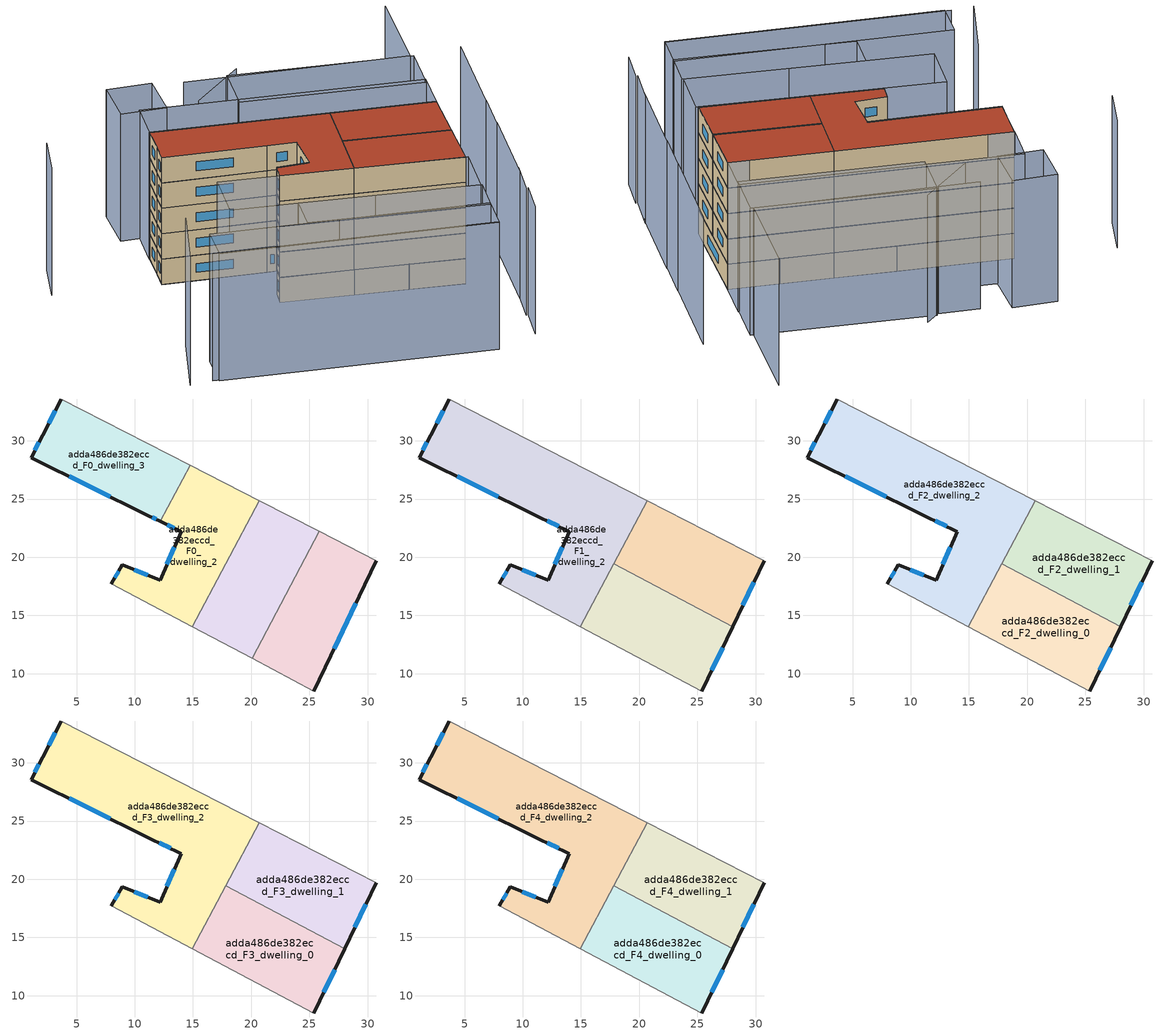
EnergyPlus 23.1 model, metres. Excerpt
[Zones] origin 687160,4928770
adda486de382eccd_F0_dwelling_0
 floor ground (EU_floor_Construction): 25.38,8.51 30.73,19.71 25.83,22.23 20.07,11.32 z0
 wall outside (EU_wall_Construction): 30.73,19.71 25.38,8.51 z0:3
 wall adiabatic (EU_wall_Construction): 25.38,8.51 20.07,11.32 / 25.83,22.23 30.73,19.71 z0:3
 wall to adda486de382eccd_F0_dwelling_1 (EU_wall_Construction): 20.07,11.32 25.83,22.23 z0:3
 window (EU_Window_Construction): 28.99,16.07 27.12,12.15 z0.98:2.02
adda486de382eccd_F0_dwelling_1
 floor ground (EU_floor_Construction): 20.07,11.32 25.83,22.23 20.67,24.87 14.94,14.03 z0
 wall adiabatic (EU_wall_Construction): 20.07,11.32 14.94,14.03 / 20.67,24.87 25.83,22.23 z0:3
 wall to adda486de382eccd_F0_dwelling_2 (EU_wall_Construction): 14.94,14.03 20.67,24.87 z0:3
adda486de382eccd_F0_dwelling_2
 floor ground (EU_floor_Construction): 14.94,14.03 20.67,24.87 14.75,27.91 12.2,23.08 13.98,22.2 12.17,18.03 8.91,19.34 7.99,17.71 z0
 wall outside (EU_wall_Construction): 7.99,17.71 8.91,19.34 12.17,18.03 13.98,22.2 12.2,23.08 z0:3
 wall to adda486de382eccd_F0_dwelling_3 (EU_wall_Construction): 12.2,23.08 14.75,27.91 z0:3
 wall adiabatic (EU_wall_Construction): 14.75,27.91 20.67,24.87 / 14.94,14.03 7.99,17.71 z0:3
 window (EU_Window_Construction): 8.29,18.24 8.61,18.81 / 9.97,18.91 11.11,18.46 / 12.76,19.39 13.39,20.84 / 13.4,22.49 12.78,22.79 z0.98:2.02
adda486de382eccd_F0_dwelling_3
 floor ground (EU_floor_Construction): 12.2,23.08 14.75,27.91 3.66,33.59 2.08,30.49 1.11,28.55 11.17,23.58 z0
 wall outside (EU_wall_Construction): 12.2,23.08 11.17,23.58 1.11,28.55 2.08,30.49 3.66,33.59 z0:3
 wall adiabatic (EU_wall_Construction): 3.66,33.59 14.75,27.91 z0:3
 window (EU_Window_Construction): 11.86,23.24 11.51,23.42 / 7.9,25.2 4.39,26.93 / 1.43,29.18 1.77,29.86 / 2.6,31.5 3.15,32.58 z0.98:2.02
adda486de382eccd_F1_dwelling_0
 floor to adda486de382eccd_F0_dwelling_0 (EU_floor_Construction): 25.38,8.51 28.02,14.02 22.92,16.71 20.07,11.32 z3
 floor to adda486de382eccd_F0_dwelling_1 (EU_floor_Construction): 20.07,11.32 22.92,16.71 17.79,19.42 14.94,14.03 z3
 wall outside (EU_wall_Construction): 28.02,14.02 25.38,8.51 z3:6
 wall adiabatic (EU_wall_Construction): 25.38,8.51 14.94,14.03 z3:6
 wall to adda486de382eccd_F1_dwelling_1 (EU_wall_Construction): 17.79,19.42 28.02,14.02 z3:6
 wall to adda486de382eccd_F1_dwelling_2 (EU_wall_Construction): 14.94,14.03 17.79,19.42 z3:6
 window (EU_Window_Construction): 27.16,12.23 26.24,10.3 z3.98:5.02
adda486de382eccd_F1_dwelling_1
 floor to adda486de382eccd_F0_dwelling_1 (EU_floor_Construction): 22.92,16.71 25.83,22.23 20.67,24.87 17.79,19.42 z3
 floor to adda486de382eccd_F0_dwelling_0 (EU_floor_Construction): 28.02,14.02 30.73,19.71 25.83,22.23 22.92,16.71 z3
 wall outside (EU_wall_Construction): 30.73,19.71 28.02,14.02 z3:6
 wall adiabatic (EU_wall_Construction): 20.67,24.87 30.73,19.71 z3:6
 wall to adda486de382eccd_F1_dwelling_2 (EU_wall_Construction): 17.79,19.42 20.67,24.87 z3:6
 window (EU_Window_Construction): 29.85,17.86 28.9,15.87 z3.98:5.02
adda486de382eccd_F1_dwelling_2
 floor to adda486de382eccd_F0_dwelling_2 (EU_floor_Construction): 14.94,14.03 20.67,24.87 14.75,27.91 12.2,23.08 13.98,22.2 12.17,18.03 8.91,19.34 7.99,17.71 z3
 floor to adda486de382eccd_F0_dwelling_3 (EU_floor_Construction): 12.2,23.08 14.75,27.91 3.66,33.59 2.08,30.49 1.11,28.55 11.17,23.58 z3
 wall outside (EU_wall_Construction): 7.99,17.71 8.91,19.34 12.17,18.03 13.98,22.2 11.17,23.58 1.11,28.55 2.08,30.49 3.66,33.59 z3:6
 wall adiabatic (EU_wall_Construction): 3.66,33.59 20.67,24.87 / 14.94,14.03 7.99,17.71 z3:6
 window (EU_Window_Construction): 13.07,22.65 12.09,23.13 / 7.9,25.2 4.39,26.93 / 1.43,29.18 1.77,29.86 / 2.6,31.5 3.15,32.58 / 8.29,18.24 8.61,18.81 / 9.97,18.91 11.11,18.46 / 12.76,19.39 13.39,20.84 z3.98:5.02
adda486de382eccd_F2_dwelling_0
 floor to adda486de382eccd_F1_dwelling_0 (EU_floor_Construction): 25.38,8.51 28.02,14.02 17.79,19.42 14.94,14.03 z6
 wall outside (EU_wall_Construction): 28.02,14.02 25.38,8.51 z6:9
 wall adiabatic (EU_wall_Construction): 25.38,8.51 14.94,14.03 z6:9
 wall to adda486de382eccd_F2_dwelling_1 (EU_wall_Construction): 17.79,19.42 28.02,14.02 z6:9
 wall to adda486de382eccd_F2_dwelling_2 (EU_wall_Construction): 14.94,14.03 17.79,19.42 z6:9
 window (EU_Window_Construction): 27.16,12.23 26.24,10.3 z6.98:8.02
adda486de382eccd_F2_dwelling_1
 floor to adda486de382eccd_F1_dwelling_1 (EU_floor_Construction): 28.02,14.02 30.73,19.71 20.67,24.87 17.79,19.42 z6
 wall outside (EU_wall_Construction): 30.73,19.71 28.02,14.02 z6:9
 wall adiabatic (EU_wall_Construction): 20.67,24.87 30.73,19.71 z6:9
 wall to adda486de382eccd_F2_dwelling_2 (EU_wall_Construction): 17.79,19.42 20.67,24.87 z6:9
 window (EU_Window_Construction): 29.85,17.86 28.9,15.87 z6.98:8.02
adda486de382eccd_F2_dwelling_2
 floor to adda486de382eccd_F1_dwelling_2 (EU_floor_Construction): 14.94,14.03 20.67,24.87 3.66,33.59 2.08,30.49 1.11,28.55 11.17,23.58 13.98,22.2 12.17,18.03 8.91,19.34 7.99,17.71 z6
 wall outside (EU_wall_Construction): 7.99,17.71 8.91,19.34 12.17,18.03 13.98,22.2 11.17,23.58 1.11,28.55 2.08,30.49 3.66,33.59 z6:9
 wall adiabatic (EU_wall_Construction): 3.66,33.59 20.67,24.87 / 14.94,14.03 7.99,17.71 z6:9
 window (EU_Window_Construction): 13.07,22.65 12.09,23.13 / 7.9,25.2 4.39,26.93 / 1.43,29.18 1.77,29.86 / 2.6,31.5 3.15,32.58 / 8.29,18.24 8.61,18.81 / 9.97,18.91 11.11,18.46 / 12.76,19.39 13.39,20.84 z6.98:8.02
adda486de382eccd_F3_dwelling_0
 floor to adda486de382eccd_F2_dwelling_0 (EU_floor_Construction): 25.38,8.51 28.02,14.02 17.79,19.42 14.94,14.03 z9
 wall outside (EU_wall_Construction): 28.02,14.02 25.38,8.51 z9:12
 wall adiabatic (EU_wall_Construction): 25.38,8.51 14.94,14.03 z9:12
 wall to adda486de382eccd_F3_dwelling_1 (EU_wall_Construction): 17.79,19.42 28.02,14.02 z9:12
 wall to adda486de382eccd_F3_dwelling_2 (EU_wall_Construction): 14.94,14.03 17.79,19.42 z9:12
 window (EU_Window_Construction): 27.16,12.23 26.24,10.3 z9.98:11.02
adda486de382eccd_F3_dwelling_1
 floor to adda486de382eccd_F2_dwelling_1 (EU_floor_Construction): 28.02,14.02 30.73,19.71 20.67,24.87 17.79,19.42 z9
 wall outside (EU_wall_Construction): 30.73,19.71 28.02,14.02 z9:12
 wall adiabatic (EU_wall_Construction): 20.67,24.87 30.73,19.71 z9:12
 wall to adda486de382eccd_F3_dwelling_2 (EU_wall_Construction): 17.79,19.42 20.67,24.87 z9:12
 window (EU_Window_Construction): 29.85,17.86 28.9,15.87 z9.98:11.02
adda486de382eccd_F3_dwelling_2
 floor to adda486de382eccd_F2_dwelling_2 (EU_floor_Construction): 14.94,14.03 20.67,24.87 3.66,33.59 2.08,30.49 1.11,28.55 11.17,23.58 13.98,22.2 12.17,18.03 8.91,19.34 7.99,17.71 z9
 wall outside (EU_wall_Construction): 7.99,17.71 8.91,19.34 12.17,18.03 13.98,22.2 11.17,23.58 1.11,28.55 2.08,30.49 3.66,33.59 z9:12
 wall adiabatic (EU_wall_Construction): 3.66,33.59 20.67,24.87 / 14.94,14.03 7.99,17.71 z9:12
 window (EU_Window_Construction): 13.07,22.65 12.09,23.13 / 7.9,25.2 4.39,26.93 / 1.43,29.18 1.77,29.86 / 2.6,31.5 3.15,32.58 / 8.29,18.24 8.61,18.81 / 9.97,18.91 11.11,18.46 / 12.76,19.39 13.39,20.84 z9.98:11.02
adda486de382eccd_F4_dwelling_0
 floor to adda486de382eccd_F3_dwelling_0 (EU_floor_Construction): 25.38,8.51 28.02,14.02 17.79,19.42 14.94,14.03 z12
 wall outside (EU_wall_Construction): 28.02,14.02 25.38,8.51 z12:15
 wall adiabatic (EU_wall_Construction): 25.38,8.51 14.94,14.03 z12:15
 wall to adda486de382eccd_F4_dwelling_1 (EU_wall_Construction): 17.79,19.42 28.02,14.02 z12:15
 wall to adda486de382eccd_F4_dwelling_2 (EU_wall_Construction): 14.94,14.03 17.79,19.42 z12:15
 window (EU_Window_Construction): 27.16,12.23 26.24,10.3 z12.98:14.02
 roof outside (EU_roof_Construction): 28.02,14.02 25.38,8.51 14.94,14.03 17.79,19.42 z15
adda486de382eccd_F4_dwelling_1
 floor to adda486de382eccd_F3_dwelling_1 (EU_floor_Construction): 28.02,14.02 30.73,19.71 20.67,24.87 17.79,19.42 z12
 wall outside (EU_wall_Construction): 30.73,19.71 28.02,14.02 z12:15
 wall adiabatic (EU_wall_Construction): 20.67,24.87 30.73,19.71 z12:15
 wall to adda486de382eccd_F4_dwelling_2 (EU_wall_Construction): 17.79,19.42 20.67,24.87 z12:15
 window (EU_Window_Construction): 29.85,17.86 28.9,15.87 z12.98:14.02
 roof outside (EU_roof_Construction): 30.73,19.71 28.02,14.02 17.79,19.42 20.67,24.87 z15
adda486de382eccd_F4_dwelling_2
 floor to adda486de382eccd_F3_dwelling_2 (EU_floor_Construction): 14.94,14.03 20.67,24.87 3.66,33.59 2.08,30.49 1.11,28.55 11.17,23.58 13.98,22.2 12.17,18.03 8.91,19.34 7.99,17.71 z12
 wall outside (EU_wall_Construction): 7.99,17.71 8.91,19.34 12.17,18.03 13.98,22.2 11.17,23.58 1.11,28.55 2.08,30.49 3.66,33.59 z12:15
 wall adiabatic (EU_wall_Construction): 3.66,33.59 20.67,24.87 / 14.94,14.03 7.99,17.71 z12:15
 window (EU_Window_Construction): 13.07,22.65 12.09,23.13 / 7.9,25.2 4.39,26.93 / 1.43,29.18 1.77,29.86 / 2.6,31.5 3.15,32.58 / 8.29,18.24 8.61,18.81 / 9.97,18.91 11.11,18.46 / 12.76,19.39 13.39,20.84 z12.98:14.02
 roof outside (EU_roof_Construction): 20.67,24.87 14.94,14.03 7.99,17.71 8.91,19.34 12.17,18.03 13.98,22.2 11.17,23.58 1.11,28.55 2.08,30.49 3.66,33.59 z15
shading: 24.02,-4.36 26.07,-0.75 / 25.89,-0.64 28.1,3.25 / -8.07,9.32 19.09,-4.35 / 27.68,2.57 32.56,12.08 / 32.51,12.04 34.81,16.52 / 34.78,16.54 40.19,27.07 / -5.33,16.98 -10.48,10.1 / 39.8,38.83 34.89,28.9 / 34.89,28.9 13.28,39.58 / -6.09,38.55 -9.09,34.15 / 19.29,38.36 11.91,35.56 / 19.03,-4.54 -7.56,8.88 / -7.56,8.88 -5.61,12.74 / -5.61,12.74 20.98,-0.68 / 20.98,-0.68 19.03,-4.54 / 5.71,11.98 22.88,2.88 / 22.88,2.88 20.84,-0.97 / 20.84,-0.97 3.67,8.13 / 3.67,8.13 5.71,11.98 / 22.73,2.96 -0.73,15.4 / -0.73,15.4 2.15,20.83 / 2.15,20.83 25.61,8.39 / 25.61,8.39 22.73,2.96 / 30.73,19.71 3.63,33.61 / 3.63,33.61 5.84,37.93 / 5.84,37.93 32.95,24.03 / 32.95,24.03 30.73,19.71 / 17.57,37.8 35.23,28.73 / 35.23,28.73 32.56,23.54 / 32.56,23.54 14.91,32.61 / 14.91,32.61 17.57,37.8 / 10.55,41.52 8.39,36.53 / 8.39,36.53 3.87,38.49 / 3.87,38.49 6.02,43.48 / 6.02,43.48 10.55,41.52 z0:15
[Building]
EU S2 Campaign: North Axis=0; Terrain=City; Solar Distribution=FullExterior
[Site:Location]
Bologna: Latitude=44.5; Longitude=11.25; Time Zone=1; Elevation=37
[SizingPeriod:WeatherFileDays]
AnnualSizingPeriod: Begin Month=1; Begin Day of Month=1; End Month=12; End Day of Month=31; Day of Week for Start Day=Monday; Use Weather File Daylight Saving Period=No; Use Weather File Rain and Snow Indicators=No
[MATERIAL]
EU_InternalMass_Material: Roughness=MediumRough; Thickness=0.1; Conductivity=1; Density=1800; Specific Heat=900; Thermal Absorptance=0.9; Solar Absorptance=0.7; Visible Absorptance=0.7
[MATERIAL:NOMASS] Roughness=MediumRough; Thermal Absorptance=0.9; Solar Absorptance=0.7; Visible Absorptance=0.7
Name | Thermal Resistance
EU_wall_NoMass | 0.905828
EU_roof_NoMass | 0.37593
EU_floor_NoMass | 0.67114
[WINDOWMATERIAL:SIMPLEGLAZINGSYSTEM]
EU_Window_SimpleGlazing: UFactor=4.52486; Solar Heat Gain Coefficient=0.85; Visible Transmittance=0.85
[CONSTRUCTION]
EU_wall_Construction: EU_wall_NoMass
EU_roof_Construction: EU_roof_NoMass
EU_floor_Construction: EU_floor_NoMass
EU_InternalMass_Construction: EU_InternalMass_Material
EU_Window_Construction: EU_Window_SimpleGlazing
[ZONE] Type=1; Multiplier=1; Ceiling Height=autocalculate; Floor Area=autocalculate; Part of Total Floor Area=Yes
Name | Volume
adda486de382eccd_F0_dwelling_0 | 213.772
adda486de382eccd_F1_dwelling_0; adda486de382eccd_F2_dwelling_0; adda486de382eccd_F3_dwelling_0; adda486de382eccd_F4_dwelling_0 | 213.773
adda486de382eccd_F0_dwelling_1 | 213.804
adda486de382eccd_F1_dwelling_1; adda486de382eccd_F2_dwelling_1; adda486de382eccd_F3_dwelling_1; adda486de382eccd_F4_dwelling_1 | 213.798
adda486de382eccd_F0_dwelling_2 | 220.625
adda486de382eccd_F1_dwelling_2; adda486de382eccd_F2_dwelling_2; adda486de382eccd_F3_dwelling_2; adda486de382eccd_F4_dwelling_2 | 427.548
adda486de382eccd_F0_dwelling_3 | 206.913
[INTERNALMASS] Construction=EU_InternalMass_Construction
Name | Zone or ZoneList | Surface Area
adda486de382eccd_F0_dwelling_0_EU_InternalMass | adda486de382eccd_F0_dwelling_0 | 71.2576
adda486de382eccd_F0_dwelling_1_EU_InternalMass | adda486de382eccd_F0_dwelling_1 | 71.2676
adda486de382eccd_F0_dwelling_2_EU_InternalMass | adda486de382eccd_F0_dwelling_2 | 73.5383
adda486de382eccd_F0_dwelling_3_EU_InternalMass | adda486de382eccd_F0_dwelling_3 | 68.9708
adda486de382eccd_F1_dwelling_0_EU_InternalMass | adda486de382eccd_F1_dwelling_0 | 71.2578
adda486de382eccd_F1_dwelling_1_EU_InternalMass | adda486de382eccd_F1_dwelling_1 | 71.2661
adda486de382eccd_F1_dwelling_2_EU_InternalMass | adda486de382eccd_F1_dwelling_2 | 142.516
adda486de382eccd_F2_dwelling_0_EU_InternalMass | adda486de382eccd_F2_dwelling_0 | 71.2578
adda486de382eccd_F2_dwelling_1_EU_InternalMass | adda486de382eccd_F2_dwelling_1 | 71.2661
adda486de382eccd_F2_dwelling_2_EU_InternalMass | adda486de382eccd_F2_dwelling_2 | 142.516
adda486de382eccd_F3_dwelling_0_EU_InternalMass | adda486de382eccd_F3_dwelling_0 | 71.2578
adda486de382eccd_F3_dwelling_1_EU_InternalMass | adda486de382eccd_F3_dwelling_1 | 71.2661
adda486de382eccd_F3_dwelling_2_EU_InternalMass | adda486de382eccd_F3_dwelling_2 | 142.516
adda486de382eccd_F4_dwelling_0_EU_InternalMass | adda486de382eccd_F4_dwelling_0 | 71.2578
adda486de382eccd_F4_dwelling_1_EU_InternalMass | adda486de382eccd_F4_dwelling_1 | 71.2661
adda486de382eccd_F4_dwelling_2_EU_InternalMass | adda486de382eccd_F4_dwelling_2 | 142.516
[OTHEREQUIPMENT] Fuel Type=Electricity; Design Level Calculation Method=Watts/Area; Power per Zone Floor Area=1; Fraction Latent=0; Fraction Radiant=0; Fraction Lost=0; Carbon Dioxide Generation Rate=0; EndUse Subcategory=EU_Step8_InternalGains
Name | Zone or ZoneList or Space or SpaceList | Schedule
EU_Step8_InternalGain_adda486de382eccd_F0_dwelling_0_f000 | adda486de382eccd_F0_dwelling_0 | EU_Step8_GainSchedule_adda486de382eccd_F0_dwelling_0_f000
EU_Step8_InternalGain_adda486de382eccd_F0_dwelling_1_f000 | adda486de382eccd_F0_dwelling_1 | EU_Step8_GainSchedule_adda486de382eccd_F0_dwelling_1_f000
EU_Step8_InternalGain_adda486de382eccd_F0_dwelling_2_f000 | adda486de382eccd_F0_dwelling_2 | EU_Step8_GainSchedule_adda486de382eccd_F0_dwelling_2_f000
EU_Step8_InternalGain_adda486de382eccd_F0_dwelling_3_f000 | adda486de382eccd_F0_dwelling_3 | EU_Step8_GainSchedule_adda486de382eccd_F0_dwelling_3_f000
EU_Step8_InternalGain_adda486de382eccd_F1_dwelling_0_f000 | adda486de382eccd_F1_dwelling_0 | EU_Step8_GainSchedule_adda486de382eccd_F1_dwelling_0_f000
EU_Step8_InternalGain_adda486de382eccd_F1_dwelling_1_f000 | adda486de382eccd_F1_dwelling_1 | EU_Step8_GainSchedule_adda486de382eccd_F1_dwelling_1_f000
EU_Step8_InternalGain_adda486de382eccd_F1_dwelling_2_f000 | adda486de382eccd_F1_dwelling_2 | EU_Step8_GainSchedule_adda486de382eccd_F1_dwelling_2_f000
EU_Step8_InternalGain_adda486de382eccd_F2_dwelling_0_f000 | adda486de382eccd_F2_dwelling_0 | EU_Step8_GainSchedule_adda486de382eccd_F2_dwelling_0_f000
EU_Step8_InternalGain_adda486de382eccd_F2_dwelling_1_f000 | adda486de382eccd_F2_dwelling_1 | EU_Step8_GainSchedule_adda486de382eccd_F2_dwelling_1_f000
EU_Step8_InternalGain_adda486de382eccd_F2_dwelling_2_f000 | adda486de382eccd_F2_dwelling_2 | EU_Step8_GainSchedule_adda486de382eccd_F2_dwelling_2_f000
EU_Step8_InternalGain_adda486de382eccd_F3_dwelling_0_f000 | adda486de382eccd_F3_dwelling_0 | EU_Step8_GainSchedule_adda486de382eccd_F3_dwelling_0_f000
EU_Step8_InternalGain_adda486de382eccd_F3_dwelling_1_f000 | adda486de382eccd_F3_dwelling_1 | EU_Step8_GainSchedule_adda486de382eccd_F3_dwelling_1_f000
EU_Step8_InternalGain_adda486de382eccd_F3_dwelling_2_f000 | adda486de382eccd_F3_dwelling_2 | EU_Step8_GainSchedule_adda486de382eccd_F3_dwelling_2_f000
EU_Step8_InternalGain_adda486de382eccd_F4_dwelling_0_f000 | adda486de382eccd_F4_dwelling_0 | EU_Step8_GainSchedule_adda486de382eccd_F4_dwelling_0_f000
EU_Step8_InternalGain_adda486de382eccd_F4_dwelling_1_f000 | adda486de382eccd_F4_dwelling_1 | EU_Step8_GainSchedule_adda486de382eccd_F4_dwelling_1_f000
EU_Step8_InternalGain_adda486de382eccd_F4_dwelling_2_f000 | adda486de382eccd_F4_dwelling_2 | EU_Step8_GainSchedule_adda486de382eccd_F4_dwelling_2_f000
[ZONEVENTILATION:DESIGNFLOWRATE] Schedule=EU_AlwaysOn; Design Flow Rate Calculation Method=AirChanges/Hour; Air Changes per Hour=0.73129; Ventilation Type=Natural; Fan Pressure Rise=0; Fan Total Efficiency=1; Constant Term Coefficient=1; Temperature Term Coefficient=0; Velocity Term Coefficient=0; Velocity Squared Term Coefficient=0; Minimum Indoor Temperature=-100; Maximum Indoor Temperature=100; Delta Temperature=-100; Minimum Outdoor Temperature=-100; Maximum Outdoor Temperature=100; Maximum Wind Speed=40
Name | Zone or ZoneList or Space or SpaceList
EU_ConstantAir_adda486de382eccd_F0_dwelling_0 | adda486de382eccd_F0_dwelling_0
EU_ConstantAir_adda486de382eccd_F0_dwelling_1 | adda486de382eccd_F0_dwelling_1
EU_ConstantAir_adda486de382eccd_F0_dwelling_2 | adda486de382eccd_F0_dwelling_2
EU_ConstantAir_adda486de382eccd_F0_dwelling_3 | adda486de382eccd_F0_dwelling_3
EU_ConstantAir_adda486de382eccd_F1_dwelling_0 | adda486de382eccd_F1_dwelling_0
EU_ConstantAir_adda486de382eccd_F1_dwelling_1 | adda486de382eccd_F1_dwelling_1
EU_ConstantAir_adda486de382eccd_F1_dwelling_2 | adda486de382eccd_F1_dwelling_2
EU_ConstantAir_adda486de382eccd_F2_dwelling_0 | adda486de382eccd_F2_dwelling_0
EU_ConstantAir_adda486de382eccd_F2_dwelling_1 | adda486de382eccd_F2_dwelling_1
EU_ConstantAir_adda486de382eccd_F2_dwelling_2 | adda486de382eccd_F2_dwelling_2
EU_ConstantAir_adda486de382eccd_F3_dwelling_0 | adda486de382eccd_F3_dwelling_0
EU_ConstantAir_adda486de382eccd_F3_dwelling_1 | adda486de382eccd_F3_dwelling_1
EU_ConstantAir_adda486de382eccd_F3_dwelling_2 | adda486de382eccd_F3_dwelling_2
EU_ConstantAir_adda486de382eccd_F4_dwelling_0 | adda486de382eccd_F4_dwelling_0
EU_ConstantAir_adda486de382eccd_F4_dwelling_1 | adda486de382eccd_F4_dwelling_1
EU_ConstantAir_adda486de382eccd_F4_dwelling_2 | adda486de382eccd_F4_dwelling_2
[HVACTEMPLATE:THERMOSTAT] Constant Heating Setpoint=20; Constant Cooling Setpoint=50
EU_HeatOnly_adda486de382eccd_F0_dwelling_0; EU_HeatOnly_adda486de382eccd_F0_dwelling_1; EU_HeatOnly_adda486de382eccd_F0_dwelling_2; EU_HeatOnly_adda486de382eccd_F0_dwelling_3; EU_HeatOnly_adda486de382eccd_F1_dwelling_0; EU_HeatOnly_adda486de382eccd_F1_dwelling_1; EU_HeatOnly_adda486de382eccd_F1_dwelling_2; EU_HeatOnly_adda486de382eccd_F2_dwelling_0; EU_HeatOnly_adda486de382eccd_F2_dwelling_1; EU_HeatOnly_adda486de382eccd_F2_dwelling_2; EU_HeatOnly_adda486de382eccd_F3_dwelling_0; EU_HeatOnly_adda486de382eccd_F3_dwelling_1; EU_HeatOnly_adda486de382eccd_F3_dwelling_2; EU_HeatOnly_adda486de382eccd_F4_dwelling_0; EU_HeatOnly_adda486de382eccd_F4_dwelling_1; EU_HeatOnly_adda486de382eccd_F4_dwelling_2
[HVACTEMPLATE:ZONE:IDEALLOADSAIRSYSTEM] System Availability Schedule=EU_AlwaysOn; Maximum Heating Supply Air Temperature=50; Minimum Cooling Supply Air Temperature=13; Maximum Heating Supply Air Humidity Ratio=0.0156; Minimum Cooling Supply Air Humidity Ratio=0.0077; Heating Limit=NoLimit; Cooling Limit=NoLimit; Heating Availability Schedule=EU_AlwaysOn; Cooling Availability Schedule=EU_CoolingOff; Dehumidification Control Type=ConstantSensibleHeatRatio; Cooling Sensible Heat Ratio=0.7; Dehumidification Setpoint=60; Humidification Control Type=None; Humidification Setpoint=30; Outdoor Air Method=None; Outdoor Air Flow Rate per Person=0.00944; Outdoor Air Flow Rate per Zone Floor Area=0; Outdoor Air Flow Rate per Zone=0; Demand Controlled Ventilation Type=None; Outdoor Air Economizer Type=NoEconomizer; Heat Recovery Type=None; Sensible Heat Recovery Effectiveness=0.7; Latent Heat Recovery Effectiveness=0.65
Name | Template Thermostat
adda486de382eccd_F0_dwelling_0 | EU_HeatOnly_adda486de382eccd_F0_dwelling_0
adda486de382eccd_F0_dwelling_1 | EU_HeatOnly_adda486de382eccd_F0_dwelling_1
adda486de382eccd_F0_dwelling_2 | EU_HeatOnly_adda486de382eccd_F0_dwelling_2
adda486de382eccd_F0_dwelling_3 | EU_HeatOnly_adda486de382eccd_F0_dwelling_3
adda486de382eccd_F1_dwelling_0 | EU_HeatOnly_adda486de382eccd_F1_dwelling_0
adda486de382eccd_F1_dwelling_1 | EU_HeatOnly_adda486de382eccd_F1_dwelling_1
adda486de382eccd_F1_dwelling_2 | EU_HeatOnly_adda486de382eccd_F1_dwelling_2
adda486de382eccd_F2_dwelling_0 | EU_HeatOnly_adda486de382eccd_F2_dwelling_0
adda486de382eccd_F2_dwelling_1 | EU_HeatOnly_adda486de382eccd_F2_dwelling_1
adda486de382eccd_F2_dwelling_2 | EU_HeatOnly_adda486de382eccd_F2_dwelling_2
adda486de382eccd_F3_dwelling_0 | EU_HeatOnly_adda486de382eccd_F3_dwelling_0
adda486de382eccd_F3_dwelling_1 | EU_HeatOnly_adda486de382eccd_F3_dwelling_1
adda486de382eccd_F3_dwelling_2 | EU_HeatOnly_adda486de382eccd_F3_dwelling_2
adda486de382eccd_F4_dwelling_0 | EU_HeatOnly_adda486de382eccd_F4_dwelling_0
adda486de382eccd_F4_dwelling_1 | EU_HeatOnly_adda486de382eccd_F4_dwelling_1
adda486de382eccd_F4_dwelling_2 | EU_HeatOnly_adda486de382eccd_F4_dwelling_2
[SIZING:ZONE] Zone Cooling Design Supply Air Temperature Input Method=SupplyAirTemperature; Zone Cooling Design Supply Air Temperature=13; Zone Heating Design Supply Air Temperature Input Method=SupplyAirTemperature; Zone Heating Design Supply Air Temperature=50; Zone Cooling Design Supply Air Humidity Ratio=0.008; Zone Heating Design Supply Air Humidity Ratio=0.008; Cooling Design Air Flow Method=DesignDay; Cooling Design Air Flow Rate=0; Cooling Minimum Air Flow per Zone Floor Area=0.000762; Cooling Minimum Air Flow=0; Cooling Minimum Air Flow Fraction=0.2; Heating Design Air Flow Method=DesignDay; Heating Design Air Flow Rate=0; Heating Maximum Air Flow per Zone Floor Area=0.002032; Heating Maximum Air Flow=0.141576; Heating Maximum Air Flow Fraction=0.3; Account for Dedicated Outdoor Air System=No; Dedicated Outdoor Air System Control Strategy=NeutralSupplyAir; Dedicated Outdoor Air Low Setpoint Temperature for Design=autosize; Dedicated Outdoor Air High Setpoint Temperature for Design=autosize; Zone Load Sizing Method=Sensible Load Only No Latent Load; Zone Latent Cooling Design Supply Air Humidity Ratio Input Method=HumidityRatioDifference; Zone Cooling Design Supply Air Humidity Ratio Difference=0.005; Zone Latent Heating Design Supply Air Humidity Ratio Input Method=HumidityRatioDifference; Zone Humidification Design Supply Air Humidity Ratio Difference=0.005
adda486de382eccd_F0_dwelling_0; adda486de382eccd_F0_dwelling_1; adda486de382eccd_F0_dwelling_2; adda486de382eccd_F0_dwelling_3; adda486de382eccd_F1_dwelling_0; adda486de382eccd_F1_dwelling_1; adda486de382eccd_F1_dwelling_2; adda486de382eccd_F2_dwelling_0; adda486de382eccd_F2_dwelling_1; adda486de382eccd_F2_dwelling_2; adda486de382eccd_F3_dwelling_0; adda486de382eccd_F3_dwelling_1; adda486de382eccd_F3_dwelling_2; adda486de382eccd_F4_dwelling_0; adda486de382eccd_F4_dwelling_1; adda486de382eccd_F4_dwelling_2
[SCHEDULE:CONSTANT]
Name | Hourly Value
EU_AlwaysOn | 1
EU_CoolingOff | 0
[SCHEDULE:FILE] Column Number=1; Rows to Skip at Top=0; Number of Hours of Data=8760; Column Separator=Comma; Interpolate to Timestep=No; Minutes per Item=60; Adjust Schedule for Daylight Savings=Yes
Name | File
EU_Step8_GainSchedule_adda486de382eccd_F0_dwelling_0_f000 | ../../schedules/adda486de382eccd/adda486de382eccd_F0_dwelling_0_f000_gain.csv
EU_Step8_GainSchedule_adda486de382eccd_F0_dwelling_1_f000 | ../../schedules/adda486de382eccd/adda486de382eccd_F0_dwelling_1_f000_gain.csv
EU_Step8_GainSchedule_adda486de382eccd_F0_dwelling_2_f000 | ../../schedules/adda486de382eccd/adda486de382eccd_F0_dwelling_2_f000_gain.csv
EU_Step8_GainSchedule_adda486de382eccd_F0_dwelling_3_f000 | ../../schedules/adda486de382eccd/adda486de382eccd_F0_dwelling_3_f000_gain.csv
EU_Step8_GainSchedule_adda486de382eccd_F1_dwelling_0_f000 | ../../schedules/adda486de382eccd/adda486de382eccd_F1_dwelling_0_f000_gain.csv
EU_Step8_GainSchedule_adda486de382eccd_F1_dwelling_1_f000 | ../../schedules/adda486de382eccd/adda486de382eccd_F1_dwelling_1_f000_gain.csv
EU_Step8_GainSchedule_adda486de382eccd_F1_dwelling_2_f000 | ../../schedules/adda486de382eccd/adda486de382eccd_F1_dwelling_2_f000_gain.csv
EU_Step8_GainSchedule_adda486de382eccd_F2_dwelling_0_f000 | ../../schedules/adda486de382eccd/adda486de382eccd_F2_dwelling_0_f000_gain.csv
EU_Step8_GainSchedule_adda486de382eccd_F2_dwelling_1_f000 | ../../schedules/adda486de382eccd/adda486de382eccd_F2_dwelling_1_f000_gain.csv
EU_Step8_GainSchedule_adda486de382eccd_F2_dwelling_2_f000 | ../../schedules/adda486de382eccd/adda486de382eccd_F2_dwelling_2_f000_gain.csv
EU_Step8_GainSchedule_adda486de382eccd_F3_dwelling_0_f000 | ../../schedules/adda486de382eccd/adda486de382eccd_F3_dwelling_0_f000_gain.csv
EU_Step8_GainSchedule_adda486de382eccd_F3_dwelling_1_f000 | ../../schedules/adda486de382eccd/adda486de382eccd_F3_dwelling_1_f000_gain.csv
EU_Step8_GainSchedule_adda486de382eccd_F3_dwelling_2_f000 | ../../schedules/adda486de382eccd/adda486de382eccd_F3_dwelling_2_f000_gain.csv
EU_Step8_GainSchedule_adda486de382eccd_F4_dwelling_0_f000 | ../../schedules/adda486de382eccd/adda486de382eccd_F4_dwelling_0_f000_gain.csv
EU_Step8_GainSchedule_adda486de382eccd_F4_dwelling_1_f000 | ../../schedules/adda486de382eccd/adda486de382eccd_F4_dwelling_1_f000_gain.csv
EU_Step8_GainSchedule_adda486de382eccd_F4_dwelling_2_f000 | ../../schedules/adda486de382eccd/adda486de382eccd_F4_dwelling_2_f000_gain.csv
